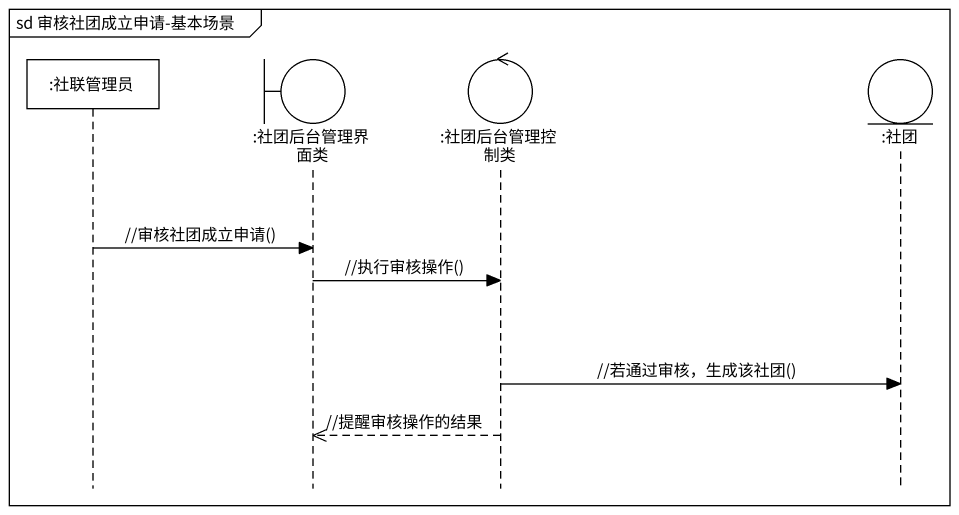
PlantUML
@startuml
mainframe sd 审核社团成立申请-基本场景
hide footbox
participant ":社联管理员" as 社联管理员
boundary ":社团后台管理界面类" as 社团后台管理界面类
control ":社团后台管理控制类" as 社团后台管理控制类
entity ":社团" as 社团

社联管理员 -> 社团后台管理界面类 : //审核社团成立申请()
社团后台管理界面类 -> 社团后台管理控制类 : //执行审核操作()
社团后台管理控制类 -> 社团 : //若通过审核，生成该社团()
社团后台管理控制类 -->> 社团后台管理界面类 : //提醒审核操作的结果
@enduml
